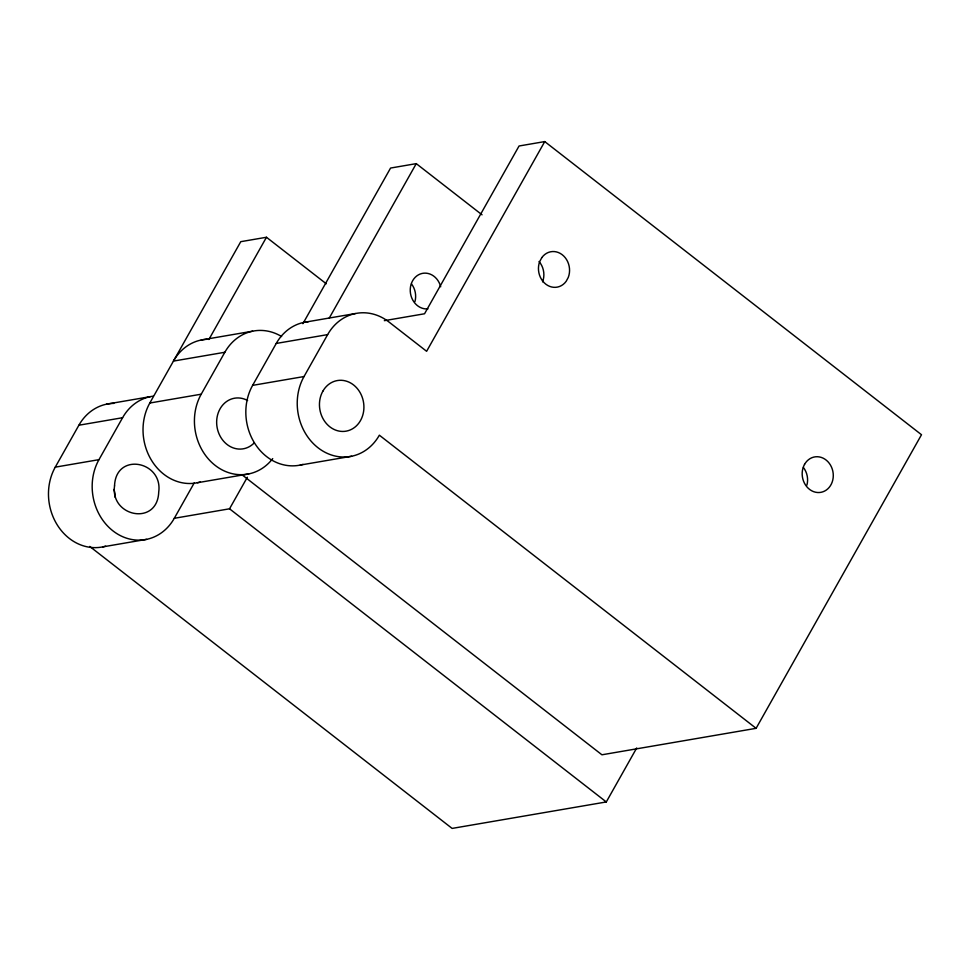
<?xml version="1.0" encoding="UTF-8"?>
<svg xmlns="http://www.w3.org/2000/svg" width="970" height="970" viewBox="0 0 970 970"><rect width="100%" height="100%" fill="white"/><g stroke="black" fill="none" stroke-linecap="round" stroke-linejoin="round"><path stroke-width="1.45" d="M105.669 546.171A51.361 44.244 80.3 0 1 57.545 525.388A51.361 44.244 80.3 0 1 55.266 467.152L78.885 425.224A51.361 44.256 80.3 0 1 113.829 403.374M636.708 747.967L606.298 801.947L229.538 508.801L174.297 518.295A51.361 44.244 80.3 0 1 113.005 530.917A51.361 44.244 80.3 0 1 98.964 459.659L122.584 417.718A51.361 44.256 80.3 0 1 153.163 396.172M200.22 482.041A51.361 44.244 80.3 0 1 152.096 461.259A51.361 44.244 80.3 0 1 149.816 403.023L240.766 241.675L266.471 237.262L326.272 283.786M208.877 339.5L266.471 237.262M272.728 458.604A51.361 44.244 80.3 0 1 212.575 463.211A51.361 44.244 80.3 0 1 201.214 394.196L224.834 352.268A51.361 44.256 80.3 0 1 281.603 336.517M174.297 518.295L194.242 482.902M303.016 464.387A51.361 44.244 80.3 0 1 254.904 443.605A51.361 44.244 80.3 0 1 252.624 385.369L276.244 343.441A51.361 44.256 80.3 0 1 308.278 321.737M302.895 323.689L390.57 168.052L416.263 163.639L482.054 214.819M329.133 318.305L416.263 163.639M756.103 728.324L379.355 435.19A51.361 44.244 80.3 0 1 318.063 447.8A51.361 44.244 80.3 0 1 304.022 376.542L327.642 334.614A51.361 44.256 80.3 0 1 388.946 321.991L426.618 351.298L544.752 141.584L921.5 434.73L756.103 728.324L601.921 754.793L241.894 474.682M229.538 508.801L247.35 477.204M544.752 141.584L519.059 145.997L424.545 313.771L384.326 320.67M201.178 340.021L252.576 331.194M303.986 322.367L355.384 313.54M224.834 352.268L173.436 361.095A51.361 44.256 80.3 0 1 206.925 339.282M276.244 343.441L327.642 334.614M106.627 404.15L150.326 396.657M149.816 403.023L201.214 394.196M252.624 385.369L304.022 376.542M78.885 425.224L122.584 417.718M55.266 467.152L98.964 459.659M197.407 482.733L248.805 473.906M300.215 465.079L351.613 456.252M102.868 546.862L146.555 539.368M606.298 801.947L452.117 828.416L89.725 546.437M113.975 489.401A25.681 22.128 80.3 0 1 115.175 497.355M254.019 443.096A25.681 22.128 80.3 0 1 224.858 442.538A25.681 22.128 80.3 0 1 219.838 409.231A25.681 22.128 80.3 0 1 247.605 400.513M803.439 467.528A17.981 15.484 80.3 0 1 806.907 485.158M427.928 308.872A17.981 15.484 80.3 0 1 410.504 293.51A17.981 15.484 80.3 0 1 422.095 273.443A17.981 15.484 80.3 0 1 440.695 286.756M539.053 261.512A17.981 15.484 80.3 0 1 542.569 281.846M411.486 283.919A17.981 15.484 80.3 0 1 414.966 301.549M114.545 485.861C110.131 516.864 157.479 526.261 158.716 492.093C163.13 461.089 115.782 451.693 114.545 485.861M541.842 257.583L539.744 261.463A17.981 15.484 80.3 0 0 545.964 284.295A17.981 15.484 80.3 0 0 566.165 281.312L568.262 277.432A17.981 15.484 80.3 0 0 562.054 254.589A17.981 15.484 80.3 0 0 541.842 257.583M804.542 464.375A17.981 15.484 80.3 0 0 817.164 492.481A17.981 15.484 80.3 0 0 831.484 467.055A17.981 15.484 80.3 0 0 804.542 464.375M322.852 391.201A25.681 22.128 80.3 0 0 340.87 431.359A25.681 22.128 80.3 0 0 361.337 395.032A25.681 22.128 80.3 0 0 322.852 391.201"/></g></svg>
